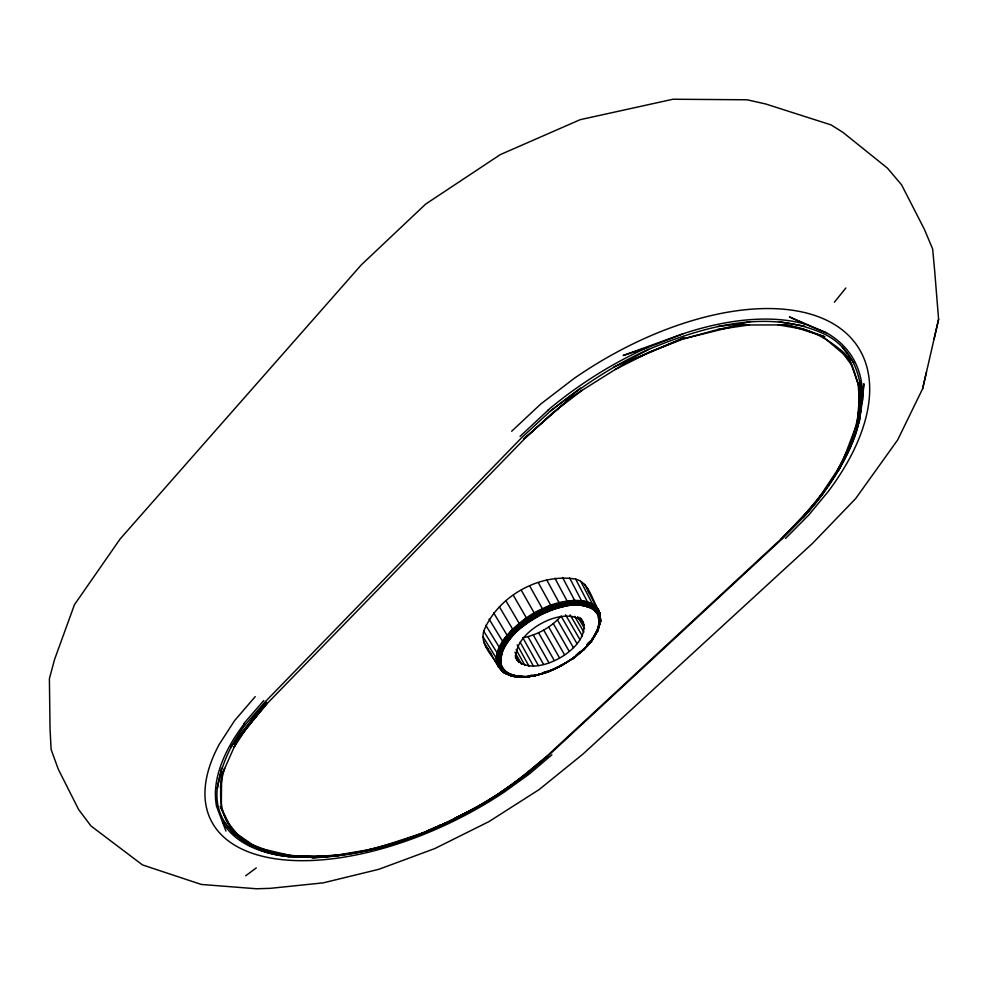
<?xml version="1.0" encoding="UTF-8"?>
<svg xmlns="http://www.w3.org/2000/svg" width="988" height="988" viewBox="0 0 988 988"><rect width="100%" height="100%" fill="white"/><g stroke="black" fill="none" stroke-linecap="round" stroke-linejoin="round"><path stroke-width="1.48" d="M221.324 806.122L221.621 775.382L224.634 768.466C217.533 790.215 218.669 819.114 237.466 834.502C258.201 853.706 287.681 856.077 314.579 856.67C371.525 855.299 426.618 834.749 476.018 807.48L449.416 821.337L421.975 833.613C467.188 814.791 510.141 789.98 546.438 756.87L509.734 786.559L501.311 791.919L524.826 774.925L546.105 756.82L780.804 539.238C822.535 500.261 861.301 449.231 860.017 389.321C854.669 375.564 853.15 359.113 840.38 349.838C823.202 335.29 800.799 325.003 778.075 324.867L803.232 329.202L824.894 336.797L787.485 324.891L739.333 325.015L717.597 329.572L683.968 338.711L649.425 352.173L626.194 362.584L571.015 397.312L523.726 438.981L571.015 397.312M552.835 669.506C536.904 675.582 513.859 684.029 501.595 667.11C496.532 642.398 522.417 625.33 541.152 614.684C555.058 608.213 571.138 602.161 586.563 606.385L587.638 602.223L575.646 579.091C538.979 573.089 497.458 596.69 483.725 631.196C479.822 645.3 493.271 655.785 498.73 667.27C500.434 669.135 501.916 671.309 504.102 672.667C517.539 680.732 534.236 676.422 548.105 671.951C564.63 664.381 580.895 655.007 592.244 640.31L598.135 630.221L600.655 620.489L598.889 610.498C591.787 599.951 589.713 583.031 575.646 579.091M483.589 641.706L498.483 666.53L503.485 672.272L510.03 675.014C472.523 658.354 522.38 616.08 542.486 608.855C558.949 599.173 607.422 591.157 599.284 625.169M482.996 636.717L496.396 658.267L498.483 666.53L504.102 672.667L512.686 676.261L523.541 677.163L513.809 676.051L506.375 672.606L501.595 667.11L500.904 660.503L502.028 651.067C510.45 635.716 523.269 623.267 538.892 615.265C556.182 607.225 585.415 595.171 598.58 615.45C602.581 634.111 585.18 648.301 572.978 658.675L583.747 649.746L583.673 648.807M220.41 788.263L221.621 775.382L237.355 739.889L267.402 702.69L237.355 739.889L234.045 747.224L248.556 725.13L267.884 702.814L524.183 439.191L551.465 413.811L582.08 390.346M861.511 403.178L859.14 422.617L862.499 400.362L863.895 383.739L862.981 391.223M862.067 398.695L862.61 394.212M500.904 660.503L496.89 658.86L499.224 647.189L485.787 625.281M802.836 517.996L804.306 516.403C822.955 495.655 839.133 472.511 850.52 446.984L850.532 446.934C868.119 409.242 866.958 356.619 825.906 334.784C769.244 307.651 703.493 326.46 648.733 349.344L648.671 349.369C612.955 365.177 580.895 387.308 550.242 411.193L521.689 437.659L265.352 701.641L245.716 724.266C231.353 743.235 221.016 764.786 217.311 788.288L217.311 788.313C212.482 829.574 252.965 854.003 289.076 856.522M498.73 667.27C491.925 655.871 501.978 644.868 507.054 635.148L493.679 612.893M503.485 672.272L511.982 676.064L522.998 677.237C514.353 677.027 504.658 675.372 499.903 667.209C493.901 637.581 529.037 617.821 551.835 607.805C566.902 601.976 589.391 598.765 598.58 615.45C601.346 629.134 591.318 641.36 583.55 650.005L592.244 640.31M580.746 581.302L592.417 603.853L595.344 606.447L595.233 608.077L594.356 609.571L586.921 605.977L577.214 604.915L577.313 601.062L574.621 600.334C546.611 604.668 519.799 618.574 502.546 641.224L489.134 619.13M515.415 657.514C531.025 683.202 597.938 645.102 581.166 618.476M217.311 788.288L221.547 768.256M934.142 338.761L938.6 319.285L934.648 270.601L932.647 248.988L924.435 229.414L901.587 184.83L887.446 168.133L842.888 132.33L831.155 124.933L765.638 103.962L747.076 99.788L673.05 99.232L580.203 119.672L500.336 154.597L425.742 204.022L361.176 265.006L120.141 538.954L74.458 604.693L54.525 659.564L49.4 678.707L50.03 728.761L51.129 749.571L58.329 769.319L78.645 809.58L90.97 825.968L142.482 864.92L201.305 884.445L256.608 888.768L270.267 888.348L323.261 882.852L378.873 869.292L434.782 848.569L488.862 821.658L539.077 789.622L583.118 753.943L812.457 543.449L855.608 498.656L897.672 439.932L922.656 388.667L926.448 372.044M922.656 388.667L938.6 319.285M586.563 606.385L594.356 609.571C585.847 604.384 575.596 603.569 566.001 605.99L552.131 609.337C529.692 618.92 505.51 634.135 500.101 659.774C501.743 677.163 522.454 678.46 535.706 675.434L540.844 673.828M600.655 620.489L597.024 631.678L600.655 620.489L599.728 612.597L595.344 606.447C582.438 598.012 564.778 600.506 551.218 606.126L538.238 582.5M598.135 630.221L591.466 640.916L592.257 639.15M506.683 643.546L507.326 641.583L504.411 639.854L512.636 629.146L499.335 606.731M856.324 425.371L841.924 463.446L815.965 502.287L781.088 539.337L802.454 517.403L821.263 494.667M586.576 606.941L587.514 604.607M572.978 658.675L572.805 657.724M596.937 630.48L591.466 640.916M836.799 471.424L848.606 448.169M838.553 470.51L850.52 446.984M587.502 644.547L592.294 639.224L598.098 629.566M513.97 634.444L515.65 631.999L512.636 629.146M597.579 631.307L600.667 621.205L599.728 612.597L600.284 614.869L596.27 607.089M834.354 302.204L845.876 287.99M804.306 516.403L822.806 494.037M513.093 629.825L526.419 617.957L513.34 595.282M255.237 696.602L234.662 720.524L219.324 744.199A222.831 110.372 -27 0 0 272.626 858.35A222.831 110.372 -27 0 0 504.436 791.956L529.358 773.975L551.909 754.795M244.036 723.352L263.771 700.541M538.386 665.579L522.85 637.766C537.484 635 551.168 627.232 561.061 616.092L577.004 643.682M587.057 644.386L588.897 642.472M547.179 756.672L781.817 539.176L804.146 516.477M587.354 644.213L590.318 641.212M785.46 538.497L808.431 515.378L828.413 491.246A240.109 127.884 -32.8 0 0 823.77 318.926A240.109 127.884 -32.8 0 0 573.583 378.824L540.794 403.981L511.673 431.237M523.64 625.713L526.431 623.008L524.356 620.415M584.958 647.906L572.781 658.65M520.071 436.375L547.908 410.391M547.352 756.499L525.11 775.333C457.568 825.993 373.699 862.648 287.866 856.559L301.525 856.732M526.11 774.345L547.784 755.906M576.066 655.044L580.413 651.475M600.049 622.489L599.16 614.832L594.887 608.867C572.385 596.258 545.401 609.905 525.937 622.489C512.76 632.962 495.173 648.486 500.743 667.258L505.597 672.84L513.044 676.261L504.831 672.853L513.414 676.187L514.587 675.508L519.046 676.36M575.559 656.217C563.531 665.109 548.661 673.581 534.138 675.236L529.568 675.792M550.242 411.193L580.401 388.074M245.679 875.8L256.287 867.896M502.003 792.005L525.11 775.333M535.039 617.994L538.892 615.265L538.584 614.622L537.386 612.325L534.273 613.079L521.331 590.305M534.977 675.767L548.254 671.729L564.642 663.553M573.052 658.514L560.826 666.085L547.858 671.951L547.216 671.371L542.857 672.655M648.671 349.369L625.836 361.67L613.894 366.993M547.414 611.782L552.131 609.337L551.218 606.126M449.528 821.769L476.401 807.764M550.847 605.385L537.386 612.325L542.486 608.855L529.704 586.008M467.509 812.235L449.305 821.608L421.382 833.724A213.556 105.543 -27 0 1 311.875 857.646M615.092 369.561L649.425 352.173L684.017 337.81L626.194 362.584M421.382 833.724L435.362 827.215M438.153 825.919L440.957 824.61M454.925 818.101L466.114 812.889M683.363 333.66L648.054 347.406L623.119 355.507L683.363 333.66A230.118 122.265 -32.8 0 1 805.208 324.126L826.511 332.857A230.056 122.216 -32.8 0 1 862.462 400.375M559.937 607.398L565.185 605.644L564.864 602.285L567.149 601.075L554.886 578.19M422 833.23L375.65 848.482L330.931 856.226L290.41 856.102L314.579 856.67L340.008 854.818M505.597 672.84L507.066 672.495M534.557 675.594C556.948 670.16 577.844 657.823 592.368 639.804L592.294 639.224M366.758 850.174L394.274 842.925M365.807 850.989L393.656 843.641M683.968 338.711L739.333 325.015L749.275 324.941L717.597 329.572M750.028 321.779L739.543 323.941L717.893 326.435M571.793 605.15L577.103 604.458M529.333 676.212L524.048 676.879L513.809 676.051M512.327 676.2L504.102 672.667L511.648 675.854L524.999 676.36M535.706 675.434L522.467 677.089L512.686 676.261M584.698 584.39L596.246 606.793C577.906 596.258 555.38 604.779 537.805 613.103C519.392 624.194 493.259 642.212 499.138 666.962L502.509 667.357M529.766 675.594L532.68 675.347M312.937 857.584L338.711 855.694M311.887 857.621L327.312 857.053L324.286 857.016M514.192 675.829C551.378 679.164 505.72 676.422 506.375 672.606L514.587 675.508M517.403 676.237L522.467 677.089L511.055 675.187M600.469 621.884L599.555 614.116L595.233 608.077L587.736 604.15L577.486 601.902L587.798 603.199L595.394 607.25L599.753 613.363L598.58 615.45L593.751 609.806M587.736 604.15L577.498 602.791L587.625 604.619L595.233 608.077L587.798 603.68L577.486 601.902M518.342 676.249L521.96 676.731M804.726 326.164L779.236 321.73M582.167 605.311L586.921 605.977M577.375 603.668L587.218 605.533M581.487 600.568L592.368 603.829M291.028 855.608L256.769 847.667L232.612 830.908L220.312 806.393L227.129 821.633L237.466 834.502M509.771 674.742L501.731 670.716L497.866 664.529M249.396 845.308L267.699 852.446M251.915 844.518L269.959 851.57M826.511 332.857L789.437 316.913L805.195 324.15M587.798 603.68L595.394 607.25L587.749 602.717L577.313 601.062L581.426 600.556L569.545 577.807M587.625 604.619L594.887 608.867M498.891 649.758L502.028 651.067L502.299 652.413M824.14 337.661L849.359 359.052L860.017 389.321L857.164 424.976L859.572 403.586L858.103 383.356M598.814 622.378L599.457 622.996L597.802 615.314M595.344 606.447L598.889 610.498M485.479 646.066L488.603 649.672M224.202 822.127L234.724 835.169M853.817 362.831L842.344 347.171M583.488 622.44C564.803 602.482 509.462 633.938 516.897 660.194M840.38 349.838L851.73 365.251M490.147 652.142L491.691 654.624M483.725 631.196L497.162 652.92M560.394 665.406L560.875 666.011M579.833 617.414L584.451 625.318M505.942 600.803L519.145 623.354M577.659 616.734L584.587 628.578M574.67 616.351L583.871 632.135M570.101 614.869L582.34 635.902M565.556 614.82L580.03 639.779M557.454 619.933L573.336 647.523M553.305 623.589L569.113 651.191M548.686 626.997L564.444 654.624M543.733 630.072L559.43 657.724M538.546 632.752L554.194 660.429M533.248 634.951L548.859 662.676M527.975 636.643L543.548 664.405M520.194 642.274L533.495 666.171M517.181 644.868L528.988 666.147M516.131 649.536L524.986 665.529M514.933 652.29L521.578 664.307M515.168 655.822L518.861 662.516M546.71 579.87L559.146 602.779M562.555 577.498L574.621 600.334M216.483 806.109L225.931 831.056M587.44 588.255L588.91 592.8M861.697 401.746L860.239 381.207M858.794 422.716A230.5 122.389 -32.9 0 1 803.738 516.378M216.52 806.085A213.865 105.308 -27.2 0 1 244.53 723.352M287.891 856.522A213.494 105.457 -27 0 1 222.485 821.93M525.962 774.271A214.297 106.222 -27 0 1 449.256 821.473M547.772 410.304A230.76 122.29 -32.8 0 1 648.042 347.208M236.354 739.666L231.056 746.706L265.871 701.986L236.354 739.666"/></g></svg>
